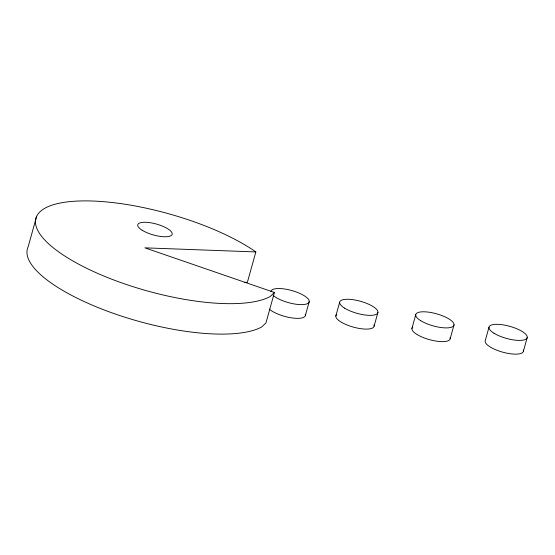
<?xml version="1.0" encoding="UTF-8"?>
<svg xmlns="http://www.w3.org/2000/svg" width="555" height="555" viewBox="0 0 555 555"><rect width="100%" height="100%" fill="white"/><g stroke="black" fill="none" stroke-linecap="round" stroke-linejoin="round"><path stroke-width="0.83" d="M36.679 216.186L28.201 246.628A126.505 40.029 15.6 0 0 115.919 314.248A126.505 40.029 15.6 0 0 261.606 327.027L265.963 322.913L274.434 292.471L144.883 247.842L255.841 251.935L247.363 282.377L244.783 282.28M305.403 315.365L309.225 301.629M335.824 316.003L339.646 302.26M374.112 326.104L377.941 312.361M411.907 328.525L415.73 314.789M450.195 338.626L454.025 324.89M488.962 327.304L485.132 341.048A19.813 6.271 15.6 0 0 505.099 352.779A19.813 6.271 15.6 0 0 523.282 349.976M523.427 351.142L527.25 337.405M274.434 292.471L270.084 296.585A126.505 40.029 15.6 0 1 90.541 270.153A126.505 40.029 15.6 0 1 68.723 201.743A126.505 40.029 15.6 0 1 255.841 251.935M450.056 337.461A19.813 6.271 15.6 0 1 429.362 339.618A19.813 6.271 15.6 0 1 412.781 327.075M270.937 291.528A19.813 6.271 15.6 0 1 297.431 292.416A19.813 6.271 15.6 0 1 304.195 304.473A19.813 6.271 15.6 0 1 273.074 295.336M305.257 314.199A19.813 6.271 15.6 0 1 291.999 317.932A19.813 6.271 15.6 0 1 269.244 309.079M373.973 324.932A19.813 6.271 15.6 0 1 353.278 327.089A19.813 6.271 15.6 0 1 336.698 314.553M344.648 308.171A19.813 6.271 15.6 0 0 377.067 313.811A19.813 6.271 15.6 0 0 354.666 299.957A19.813 6.271 15.6 0 0 344.648 308.171M420.732 320.7A19.813 6.271 15.6 0 0 453.151 326.34A19.813 6.271 15.6 0 0 430.749 312.479A19.813 6.271 15.6 0 0 420.732 320.7M142.24 230.29A17.85 5.647 15.6 0 0 171.44 235.369A17.85 5.647 15.6 0 0 151.258 222.888A17.85 5.647 15.6 0 0 142.24 230.29M493.964 333.215A19.813 6.271 15.6 0 0 526.376 338.855A19.813 6.271 15.6 0 0 503.975 325.001A19.813 6.271 15.6 0 0 493.964 333.215"/></g></svg>
